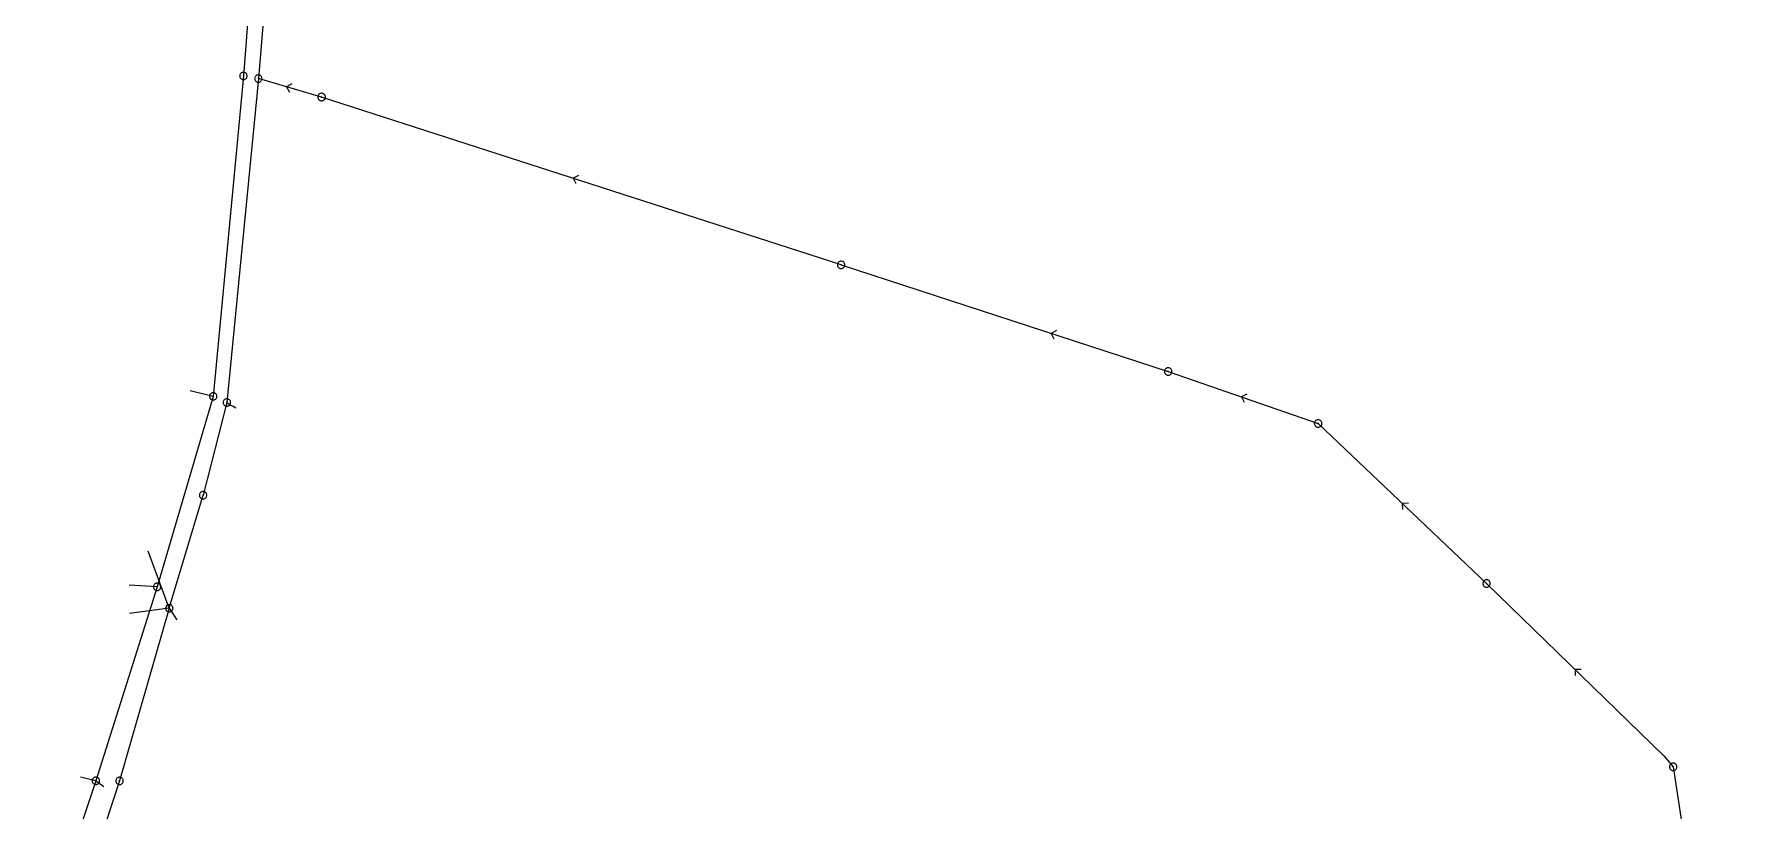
# Model space of a CAD drawing. Header units: metres. Extents: x 25504150 to 25508618, y 6694193 to 6702753.
# Drawn here: x 25508016.7 to 25508228, y 6698402.9 to 6698499.4 of the extents above; entities that cross this region are included whole.
import ezdxf

# ---------------------------------------------------------------- set-up
doc = ezdxf.new("R2010")
doc.units = ezdxf.units.M
for name, pattern in [('Sewer_node', [0]), ('Viemariputket', [0]), ('Viemarivarusteet', [0])]:
    doc.linetypes.add(name, pattern=pattern)
for name, color, linetype, lineweight in [('Sewer_node', 7, 'Sewer_node', 0), ('Viemariputket', 7, 'Viemariputket', 0), ('Viemarivarusteet', 7, 'Viemarivarusteet', 0)]:
    doc.layers.add(name, color=color, linetype=linetype, lineweight=lineweight)

msp = doc.modelspace()

# ---------------------------------------------------------------- linework, layer by layer
at = {"layer": 'Sewer_node', "color": 46, "linetype": 'Continuous', "true_color": 0x7f5f00, "flags": 128}
for points, elevation in [([(25508043.16, 6698494.18), (25508043.15, 6698494.25), (25508043.14, 6698494.32), (25508043.11, 6698494.39), (25508043.07, 6698494.45), (25508043.03, 6698494.51), (25508042.97, 6698494.55), (25508042.91, 6698494.59), (25508042.84, 6698494.62), (25508042.77, 6698494.63), (25508042.7, 6698494.64), (25508042.63, 6698494.63), (25508042.56, 6698494.62), (25508042.49, 6698494.59), (25508042.43, 6698494.55), (25508042.37, 6698494.51), (25508042.33, 6698494.45), (25508042.29, 6698494.39), (25508042.26, 6698494.32), (25508042.25, 6698494.25), (25508042.24, 6698494.18), (25508042.25, 6698494.11), (25508042.26, 6698494.04), (25508042.29, 6698493.97), (25508042.33, 6698493.91), (25508042.37, 6698493.85), (25508042.43, 6698493.81), (25508042.49, 6698493.77), (25508042.56, 6698493.74), (25508042.63, 6698493.73), (25508042.7, 6698493.72), (25508042.77, 6698493.73), (25508042.84, 6698493.74), (25508042.91, 6698493.77), (25508042.97, 6698493.81), (25508043.03, 6698493.85), (25508043.07, 6698493.91), (25508043.11, 6698493.97), (25508043.14, 6698494.04), (25508043.15, 6698494.11)], 40.1), ([(25508052.87, 6698491.57), (25508052.86, 6698491.64), (25508052.85, 6698491.72), (25508052.82, 6698491.78), (25508052.78, 6698491.85), (25508052.73, 6698491.9), (25508052.68, 6698491.95), (25508052.61, 6698491.99), (25508052.55, 6698492.02), (25508052.47, 6698492.03), (25508052.4, 6698492.04), (25508052.33, 6698492.03), (25508052.25, 6698492.02), (25508052.19, 6698491.99), (25508052.12, 6698491.95), (25508052.07, 6698491.9), (25508052.02, 6698491.85), (25508051.98, 6698491.78), (25508051.95, 6698491.72), (25508051.94, 6698491.64), (25508051.93, 6698491.57), (25508051.94, 6698491.5), (25508051.95, 6698491.42), (25508051.98, 6698491.36), (25508052.02, 6698491.29), (25508052.07, 6698491.24), (25508052.12, 6698491.19), (25508052.19, 6698491.15), (25508052.25, 6698491.12), (25508052.33, 6698491.11), (25508052.4, 6698491.1), (25508052.47, 6698491.11), (25508052.55, 6698491.12), (25508052.61, 6698491.15), (25508052.68, 6698491.19), (25508052.73, 6698491.24), (25508052.78, 6698491.29), (25508052.82, 6698491.36), (25508052.85, 6698491.42), (25508052.86, 6698491.5)], 40.25), ([(25508117.27, 6698470.73), (25508117.26, 6698470.8), (25508117.25, 6698470.87), (25508117.22, 6698470.94), (25508117.18, 6698471), (25508117.14, 6698471.06), (25508117.08, 6698471.1), (25508117.02, 6698471.14), (25508116.95, 6698471.17), (25508116.88, 6698471.18), (25508116.81, 6698471.19), (25508116.74, 6698471.18), (25508116.67, 6698471.17), (25508116.6, 6698471.14), (25508116.54, 6698471.1), (25508116.48, 6698471.06), (25508116.44, 6698471), (25508116.4, 6698470.94), (25508116.37, 6698470.87), (25508116.36, 6698470.8), (25508116.35, 6698470.73), (25508116.36, 6698470.66), (25508116.37, 6698470.59), (25508116.4, 6698470.52), (25508116.44, 6698470.46), (25508116.48, 6698470.4), (25508116.54, 6698470.36), (25508116.6, 6698470.32), (25508116.67, 6698470.29), (25508116.74, 6698470.28), (25508116.81, 6698470.27), (25508116.88, 6698470.28), (25508116.95, 6698470.29), (25508117.02, 6698470.32), (25508117.08, 6698470.36), (25508117.14, 6698470.4), (25508117.18, 6698470.46), (25508117.22, 6698470.52), (25508117.25, 6698470.59), (25508117.26, 6698470.66)], 40.82), ([(25508157.84, 6698457.5), (25508157.83, 6698457.57), (25508157.82, 6698457.64), (25508157.79, 6698457.71), (25508157.75, 6698457.77), (25508157.71, 6698457.83), (25508157.65, 6698457.87), (25508157.59, 6698457.91), (25508157.52, 6698457.94), (25508157.45, 6698457.95), (25508157.38, 6698457.96), (25508157.31, 6698457.95), (25508157.24, 6698457.94), (25508157.17, 6698457.91), (25508157.11, 6698457.87), (25508157.05, 6698457.83), (25508157.01, 6698457.77), (25508156.97, 6698457.71), (25508156.94, 6698457.64), (25508156.93, 6698457.57), (25508156.92, 6698457.5), (25508156.93, 6698457.43), (25508156.94, 6698457.36), (25508156.97, 6698457.29), (25508157.01, 6698457.23), (25508157.05, 6698457.17), (25508157.11, 6698457.13), (25508157.17, 6698457.09), (25508157.24, 6698457.06), (25508157.31, 6698457.05), (25508157.38, 6698457.04), (25508157.45, 6698457.05), (25508157.52, 6698457.06), (25508157.59, 6698457.09), (25508157.65, 6698457.13), (25508157.71, 6698457.17), (25508157.75, 6698457.23), (25508157.79, 6698457.29), (25508157.82, 6698457.36), (25508157.83, 6698457.43)], 40.1), ([(25508039.42, 6698454.41), (25508039.41, 6698454.48), (25508039.4, 6698454.55), (25508039.37, 6698454.62), (25508039.33, 6698454.68), (25508039.29, 6698454.74), (25508039.23, 6698454.78), (25508039.17, 6698454.82), (25508039.1, 6698454.85), (25508039.03, 6698454.86), (25508038.96, 6698454.87), (25508038.89, 6698454.86), (25508038.82, 6698454.85), (25508038.75, 6698454.82), (25508038.69, 6698454.78), (25508038.63, 6698454.74), (25508038.59, 6698454.68), (25508038.55, 6698454.62), (25508038.52, 6698454.55), (25508038.51, 6698454.48), (25508038.5, 6698454.41), (25508038.51, 6698454.34), (25508038.52, 6698454.27), (25508038.55, 6698454.2), (25508038.59, 6698454.14), (25508038.63, 6698454.08), (25508038.69, 6698454.04), (25508038.75, 6698454), (25508038.82, 6698453.97), (25508038.89, 6698453.96), (25508038.96, 6698453.95), (25508039.03, 6698453.96), (25508039.1, 6698453.97), (25508039.17, 6698454), (25508039.23, 6698454.04), (25508039.29, 6698454.08), (25508039.33, 6698454.14), (25508039.37, 6698454.2), (25508039.4, 6698454.27), (25508039.41, 6698454.34)], 42.04), ([(25508176.44, 6698451.05), (25508176.43, 6698451.12), (25508176.42, 6698451.2), (25508176.39, 6698451.26), (25508176.35, 6698451.33), (25508176.3, 6698451.38), (25508176.25, 6698451.43), (25508176.18, 6698451.47), (25508176.12, 6698451.5), (25508176.04, 6698451.51), (25508175.97, 6698451.52), (25508175.9, 6698451.51), (25508175.82, 6698451.5), (25508175.76, 6698451.47), (25508175.69, 6698451.43), (25508175.64, 6698451.38), (25508175.59, 6698451.33), (25508175.55, 6698451.26), (25508175.52, 6698451.2), (25508175.51, 6698451.12), (25508175.5, 6698451.05), (25508175.51, 6698450.98), (25508175.52, 6698450.9), (25508175.55, 6698450.84), (25508175.59, 6698450.77), (25508175.64, 6698450.72), (25508175.69, 6698450.67), (25508175.76, 6698450.63), (25508175.82, 6698450.6), (25508175.9, 6698450.59), (25508175.97, 6698450.58), (25508176.04, 6698450.59), (25508176.12, 6698450.6), (25508176.18, 6698450.63), (25508176.25, 6698450.67), (25508176.3, 6698450.72), (25508176.35, 6698450.77), (25508176.39, 6698450.84), (25508176.42, 6698450.9), (25508176.43, 6698450.98)], 42.99), ([(25508197.32, 6698431.18), (25508197.31, 6698431.25), (25508197.3, 6698431.32), (25508197.27, 6698431.39), (25508197.23, 6698431.45), (25508197.19, 6698431.51), (25508197.13, 6698431.55), (25508197.07, 6698431.59), (25508197, 6698431.62), (25508196.93, 6698431.63), (25508196.86, 6698431.64), (25508196.79, 6698431.63), (25508196.72, 6698431.62), (25508196.65, 6698431.59), (25508196.59, 6698431.55), (25508196.53, 6698431.51), (25508196.49, 6698431.45), (25508196.45, 6698431.39), (25508196.42, 6698431.32), (25508196.41, 6698431.25), (25508196.4, 6698431.18), (25508196.41, 6698431.11), (25508196.42, 6698431.04), (25508196.45, 6698430.97), (25508196.49, 6698430.91), (25508196.53, 6698430.85), (25508196.59, 6698430.81), (25508196.65, 6698430.77), (25508196.72, 6698430.74), (25508196.79, 6698430.73), (25508196.86, 6698430.72), (25508196.93, 6698430.73), (25508197, 6698430.74), (25508197.07, 6698430.77), (25508197.13, 6698430.81), (25508197.19, 6698430.85), (25508197.23, 6698430.91), (25508197.27, 6698430.97), (25508197.3, 6698431.04), (25508197.31, 6698431.11)], 43.63), ([(25508033.97, 6698428.1), (25508033.96, 6698428.17), (25508033.95, 6698428.24), (25508033.92, 6698428.31), (25508033.88, 6698428.37), (25508033.84, 6698428.43), (25508033.78, 6698428.47), (25508033.72, 6698428.51), (25508033.65, 6698428.54), (25508033.58, 6698428.55), (25508033.51, 6698428.56), (25508033.44, 6698428.55), (25508033.37, 6698428.54), (25508033.3, 6698428.51), (25508033.24, 6698428.47), (25508033.18, 6698428.43), (25508033.14, 6698428.37), (25508033.1, 6698428.31), (25508033.07, 6698428.24), (25508033.06, 6698428.17), (25508033.05, 6698428.1), (25508033.06, 6698428.03), (25508033.07, 6698427.96), (25508033.1, 6698427.89), (25508033.14, 6698427.83), (25508033.18, 6698427.77), (25508033.24, 6698427.73), (25508033.3, 6698427.69), (25508033.37, 6698427.66), (25508033.44, 6698427.65), (25508033.51, 6698427.64), (25508033.58, 6698427.65), (25508033.65, 6698427.66), (25508033.72, 6698427.69), (25508033.78, 6698427.73), (25508033.84, 6698427.77), (25508033.88, 6698427.83), (25508033.92, 6698427.89), (25508033.95, 6698427.96), (25508033.96, 6698428.03)], 43.26), ([(25508220.47, 6698408.42), (25508220.46, 6698408.49), (25508220.45, 6698408.56), (25508220.42, 6698408.63), (25508220.38, 6698408.69), (25508220.34, 6698408.75), (25508220.28, 6698408.79), (25508220.22, 6698408.83), (25508220.15, 6698408.86), (25508220.08, 6698408.87), (25508220.01, 6698408.88), (25508219.94, 6698408.87), (25508219.87, 6698408.86), (25508219.8, 6698408.83), (25508219.74, 6698408.79), (25508219.68, 6698408.75), (25508219.64, 6698408.69), (25508219.6, 6698408.63), (25508219.57, 6698408.56), (25508219.56, 6698408.49), (25508219.55, 6698408.42), (25508219.56, 6698408.35), (25508219.57, 6698408.28), (25508219.6, 6698408.21), (25508219.64, 6698408.15), (25508219.68, 6698408.09), (25508219.74, 6698408.05), (25508219.8, 6698408.01), (25508219.87, 6698407.98), (25508219.94, 6698407.97), (25508220.01, 6698407.96), (25508220.08, 6698407.97), (25508220.15, 6698407.98), (25508220.22, 6698408.01), (25508220.28, 6698408.05), (25508220.34, 6698408.09), (25508220.38, 6698408.15), (25508220.42, 6698408.21), (25508220.45, 6698408.28), (25508220.46, 6698408.35)], 43.37)]:
    msp.add_lwpolyline(points, close=True, dxfattribs=dict(at, elevation=elevation))
for points in [[(25508045.01, 6698493.86), (25508045, 6698493.93), (25508044.99, 6698494), (25508044.96, 6698494.07), (25508044.92, 6698494.13), (25508044.88, 6698494.19), (25508044.82, 6698494.23), (25508044.76, 6698494.27), (25508044.69, 6698494.3), (25508044.62, 6698494.31), (25508044.55, 6698494.32), (25508044.48, 6698494.31), (25508044.41, 6698494.3), (25508044.34, 6698494.27), (25508044.28, 6698494.23), (25508044.22, 6698494.19), (25508044.18, 6698494.13), (25508044.14, 6698494.07), (25508044.11, 6698494), (25508044.1, 6698493.93), (25508044.09, 6698493.86), (25508044.1, 6698493.79), (25508044.11, 6698493.72), (25508044.14, 6698493.65), (25508044.18, 6698493.59), (25508044.22, 6698493.53), (25508044.28, 6698493.49), (25508044.34, 6698493.45), (25508044.41, 6698493.42), (25508044.48, 6698493.41), (25508044.55, 6698493.4), (25508044.62, 6698493.41), (25508044.69, 6698493.42), (25508044.76, 6698493.45), (25508044.82, 6698493.49), (25508044.88, 6698493.53), (25508044.92, 6698493.59), (25508044.96, 6698493.65), (25508044.99, 6698493.72), (25508045, 6698493.79)], [(25508041.1, 6698453.66), (25508041.09, 6698453.73), (25508041.08, 6698453.8), (25508041.05, 6698453.87), (25508041.01, 6698453.93), (25508040.97, 6698453.99), (25508040.91, 6698454.03), (25508040.85, 6698454.07), (25508040.78, 6698454.1), (25508040.71, 6698454.11), (25508040.64, 6698454.12), (25508040.57, 6698454.11), (25508040.5, 6698454.1), (25508040.43, 6698454.07), (25508040.37, 6698454.03), (25508040.31, 6698453.99), (25508040.27, 6698453.93), (25508040.23, 6698453.87), (25508040.2, 6698453.8), (25508040.19, 6698453.73), (25508040.18, 6698453.66), (25508040.19, 6698453.59), (25508040.2, 6698453.52), (25508040.23, 6698453.45), (25508040.27, 6698453.39), (25508040.31, 6698453.33), (25508040.37, 6698453.29), (25508040.43, 6698453.25), (25508040.5, 6698453.22), (25508040.57, 6698453.21), (25508040.64, 6698453.2), (25508040.71, 6698453.21), (25508040.78, 6698453.22), (25508040.85, 6698453.25), (25508040.91, 6698453.29), (25508040.97, 6698453.33), (25508041.01, 6698453.39), (25508041.05, 6698453.45), (25508041.08, 6698453.52), (25508041.09, 6698453.59)], [(25508038.16, 6698442.13), (25508038.15, 6698442.2), (25508038.14, 6698442.27), (25508038.11, 6698442.34), (25508038.07, 6698442.4), (25508038.03, 6698442.46), (25508037.97, 6698442.5), (25508037.91, 6698442.54), (25508037.84, 6698442.57), (25508037.77, 6698442.58), (25508037.7, 6698442.59), (25508037.63, 6698442.58), (25508037.56, 6698442.57), (25508037.49, 6698442.54), (25508037.43, 6698442.5), (25508037.37, 6698442.46), (25508037.33, 6698442.4), (25508037.29, 6698442.34), (25508037.26, 6698442.27), (25508037.25, 6698442.2), (25508037.24, 6698442.13), (25508037.25, 6698442.06), (25508037.26, 6698441.99), (25508037.29, 6698441.92), (25508037.33, 6698441.86), (25508037.37, 6698441.8), (25508037.43, 6698441.76), (25508037.49, 6698441.72), (25508037.56, 6698441.69), (25508037.63, 6698441.68), (25508037.7, 6698441.67), (25508037.77, 6698441.68), (25508037.84, 6698441.69), (25508037.91, 6698441.72), (25508037.97, 6698441.76), (25508038.03, 6698441.8), (25508038.07, 6698441.86), (25508038.11, 6698441.92), (25508038.14, 6698441.99), (25508038.15, 6698442.06)], [(25508027.8, 6698406.67), (25508027.79, 6698406.74), (25508027.78, 6698406.81), (25508027.75, 6698406.88), (25508027.71, 6698406.94), (25508027.67, 6698407), (25508027.61, 6698407.04), (25508027.55, 6698407.08), (25508027.48, 6698407.11), (25508027.41, 6698407.12), (25508027.34, 6698407.13), (25508027.27, 6698407.12), (25508027.2, 6698407.11), (25508027.13, 6698407.08), (25508027.07, 6698407.04), (25508027.01, 6698407), (25508026.97, 6698406.94), (25508026.93, 6698406.88), (25508026.9, 6698406.81), (25508026.89, 6698406.74), (25508026.88, 6698406.67), (25508026.89, 6698406.6), (25508026.9, 6698406.53), (25508026.93, 6698406.46), (25508026.97, 6698406.4), (25508027.01, 6698406.34), (25508027.07, 6698406.3), (25508027.13, 6698406.26), (25508027.2, 6698406.23), (25508027.27, 6698406.22), (25508027.34, 6698406.21), (25508027.41, 6698406.22), (25508027.48, 6698406.23), (25508027.55, 6698406.26), (25508027.61, 6698406.3), (25508027.67, 6698406.34), (25508027.71, 6698406.4), (25508027.75, 6698406.46), (25508027.78, 6698406.53), (25508027.79, 6698406.6)]]:
    msp.add_lwpolyline(points, close=True, dxfattribs=at)
for points in [[(25508048.71, 6698493.2), (25508048.05, 6698492.84), (25508048.41, 6698492.19)], [(25508084.25, 6698481.83), (25508083.59, 6698481.48), (25508083.93, 6698480.82)], [(25508143.54, 6698462.58), (25508142.87, 6698462.23), (25508143.21, 6698461.57)], [(25508167.14, 6698454.68), (25508166.47, 6698454.35), (25508166.79, 6698453.68)], [(25508187.16, 6698441.15), (25508186.41, 6698441.12), (25508186.43, 6698440.38)], [(25508208.59, 6698420.52), (25508207.84, 6698420.5), (25508207.85, 6698419.76)]]:
    msp.add_lwpolyline(points, dxfattribs=at)
at = {"layer": 'Sewer_node', "color": 252, "linetype": 'Continuous', "lineweight": 9, "true_color": 0x848484, "flags": 128}
for points, elevation in [([(25508032.45, 6698430.76), (25508032.44, 6698430.83), (25508032.43, 6698430.9), (25508032.4, 6698430.97), (25508032.36, 6698431.03), (25508032.32, 6698431.09), (25508032.26, 6698431.13), (25508032.2, 6698431.17), (25508032.13, 6698431.2), (25508032.06, 6698431.21), (25508031.99, 6698431.22), (25508031.92, 6698431.21), (25508031.85, 6698431.2), (25508031.78, 6698431.17), (25508031.72, 6698431.13), (25508031.66, 6698431.09), (25508031.62, 6698431.03), (25508031.58, 6698430.97), (25508031.55, 6698430.9), (25508031.54, 6698430.83), (25508031.53, 6698430.76), (25508031.54, 6698430.69), (25508031.55, 6698430.62), (25508031.58, 6698430.55), (25508031.62, 6698430.49), (25508031.66, 6698430.43), (25508031.72, 6698430.39), (25508031.78, 6698430.35), (25508031.85, 6698430.32), (25508031.92, 6698430.31), (25508031.99, 6698430.3), (25508032.06, 6698430.31), (25508032.13, 6698430.32), (25508032.2, 6698430.35), (25508032.26, 6698430.39), (25508032.32, 6698430.43), (25508032.36, 6698430.49), (25508032.4, 6698430.55), (25508032.43, 6698430.62), (25508032.44, 6698430.69)], 43.21), ([(25508024.86, 6698406.69), (25508024.85, 6698406.76), (25508024.84, 6698406.83), (25508024.81, 6698406.9), (25508024.77, 6698406.96), (25508024.73, 6698407.02), (25508024.67, 6698407.06), (25508024.61, 6698407.1), (25508024.54, 6698407.13), (25508024.47, 6698407.14), (25508024.4, 6698407.15), (25508024.33, 6698407.14), (25508024.26, 6698407.13), (25508024.19, 6698407.1), (25508024.13, 6698407.06), (25508024.07, 6698407.02), (25508024.03, 6698406.96), (25508023.99, 6698406.9), (25508023.96, 6698406.83), (25508023.95, 6698406.76), (25508023.94, 6698406.69), (25508023.95, 6698406.62), (25508023.96, 6698406.55), (25508023.99, 6698406.48), (25508024.03, 6698406.42), (25508024.07, 6698406.36), (25508024.13, 6698406.32), (25508024.19, 6698406.28), (25508024.26, 6698406.25), (25508024.33, 6698406.24), (25508024.4, 6698406.23), (25508024.47, 6698406.24), (25508024.54, 6698406.25), (25508024.61, 6698406.28), (25508024.67, 6698406.32), (25508024.73, 6698406.36), (25508024.77, 6698406.42), (25508024.81, 6698406.48), (25508024.84, 6698406.55), (25508024.85, 6698406.62)], 43.97)]:
    msp.add_lwpolyline(points, close=True, dxfattribs=dict(at, elevation=elevation))
at = {"layer": 'Viemariputket', "color": 1, "linetype": 'Continuous', "lineweight": 15}
for p, q in [((25508048.33, 6698539.65, 37.5), (25508044.55, 6698493.86, 37.71)), ((25508044.55, 6698493.86, 37.71), (25508040.64, 6698453.66, 39.15)), ((25508052.4, 6698491.57), (25508044.55, 6698493.86)), ((25508116.81, 6698470.73, 38.72), (25508052.4, 6698491.57, 37.86)), ((25508116.81, 6698470.73, 38.72), (25508157.38, 6698457.5, 39.95)), ((25508157.38, 6698457.5, 40.48), (25508175.97, 6698451.05, 40.56)), ((25508038.96, 6698454.41), (25508036.1, 6698455.11)), ((25508040.64, 6698453.66, 40.01), (25508037.7, 6698442.13, 40.47)), ((25508196.86, 6698431.18, 40.72), (25508175.97, 6698451.05, 40.58)), ((25508033.51, 6698428.1, 40.71), (25508037.7, 6698442.13, 40.48)), ((25508033.51, 6698428.1, 40.89), (25508030.88, 6698435.2, 40.98)), ((25508033.51, 6698428.1, 40.72), (25508027.34, 6698406.67, 41.2)), ((25508033.51, 6698428.1, 40.95), (25508028.59, 6698427.46, 40.98)), ((25508033.51, 6698428.1, 40.84), (25508034.45, 6698426.67, 40.98)), ((25508027.34, 6698406.67, 41.22), (25508019.29, 6698382.34, 41.81)), ((25508024.4, 6698406.69), (25508022.5, 6698407.14)), ((25508024.4, 6698406.69), (25508025.4, 6698405.97)), ((25508220.01, 6698408.42, 41.12), (25508228.03, 6698355.6, 41.4))]:
    msp.add_line(p, q, dxfattribs=at)
at = {"layer": 'Viemariputket', "color": 251, "linetype": 'Continuous', "lineweight": 5, "true_color": 0x595959}
for p, q in [((25508046.15, 6698539.14, 37.35), (25508042.7, 6698494.18, 37.73)), ((25508042.7, 6698494.18, 37.72), (25508038.96, 6698454.41, 39.18)), ((25508038.96, 6698454.41, 39.18), (25508031.99, 6698430.76)), ((25508031.99, 6698430.76), (25508024.4, 6698406.69, 41.31)), ((25508024.4, 6698406.69, 41.31), (25508016.74, 6698383.74, 41.94))]:
    msp.add_line(p, q, dxfattribs=at)
at = {"layer": 'Viemariputket', "color": 30, "linetype": 'Continuous', "lineweight": 15, "true_color": 0xff7f00}
msp.add_line((25508031.99, 6698430.76, 40.88), (25508028.53, 6698430.96, 0.32), dxfattribs=at)
at = {"layer": 'Viemariputket', "color": 1, "linetype": 'Continuous', "lineweight": 15}
for points in [[(25508040.64, 6698453.66, 39.67), (25508041.08, 6698453.3, 39.68), (25508041.44, 6698453.19, 39.9), (25508041.78, 6698452.99, 39.92)], [(25508196.86, 6698431.18, 40.72), (25508218.85, 6698409.79, 41.11), (25508220.01, 6698408.42, 41.1)]]:
    msp.add_polyline3d(points, dxfattribs=at)
at = {"layer": 'Viemarivarusteet', "color": 1}
for p in [(25508042.7, 6698494.18, 40.1), (25508044.55, 6698493.86), (25508052.4, 6698491.57, 40.25), (25508116.81, 6698470.73, 40.82), (25508157.38, 6698457.5, 40.1), (25508040.64, 6698453.66), (25508175.97, 6698451.05, 42.99), (25508037.7, 6698442.13), (25508196.86, 6698431.18, 43.63), (25508033.51, 6698428.1, 43.26), (25508027.34, 6698406.67), (25508220.01, 6698408.42, 43.37)]:
    msp.add_point(p, dxfattribs=at)
at = {"layer": 'Viemarivarusteet', "color": 30, "true_color": 0xff7f00}
for p in [(25508038.96, 6698454.41, 42.04), (25508031.99, 6698430.76, 43.21), (25508024.4, 6698406.69, 43.97)]:
    msp.add_point(p, dxfattribs=at)

doc.saveas('drawing.dxf')
